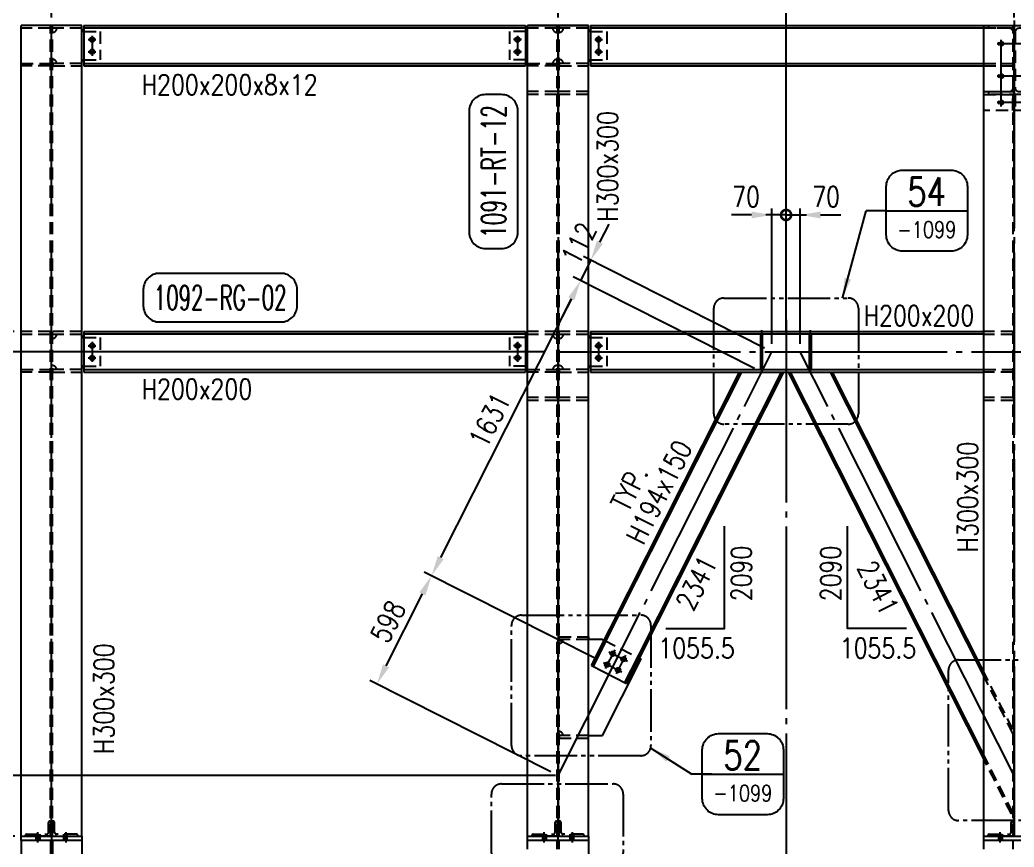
# Model space of a CAD drawing. Header units: millimetres. Extents: x 0 to 232280, y -26939 to 23794.
# Drawn here: x 141894 to 146801, y 15190 to 19271 of the extents above; entities that cross this region are included whole.
import ezdxf
from ezdxf.enums import TextEntityAlignment as Align

# ---------------------------------------------------------------- set-up
doc = ezdxf.new("R2010")
doc.units = ezdxf.units.MM
doc.header["$LTSCALE"] = 30
for name, pattern in [('JNK-CENTER', [34, 30, -1.5, 1, -1.5]), ('JNK-HIDDEN', [3, 2, -1]), ('JNK-PHANTOM', [15, 10, -1, 1, -1, 1, -1]), ('PH2', [15, 10, -1, 1, -1, 1, -1])]:
    doc.linetypes.add(name, pattern=pattern)
for name, color, linetype in [('CEN-R', 1, 'JNK-CENTER'), ('CON-G', 3, 'Continuous'), ('CON-W', 7, 'Continuous'), ('CON-Y', 2, 'Continuous'), ('conL-g', 3, 'Continuous'), ('det', 2, 'PH2'), ('Dim-W', 7, 'Continuous'), ('HID-Y', 2, 'JNK-HIDDEN'), ('hole-g', 3, 'Continuous'), ('PHA-M', 6, 'JNK-PHANTOM'), ('STL-OBJT', 7, 'Continuous')]:
    doc.layers.add(name, color=color, linetype=linetype)
doc.styles.add('SIMPLEX', font='simplex.shx', dxfattribs={"width": 0.8})
doc.dimstyles.new('DIM35', dxfattribs={"dimscale": 35, "dimtxt": 2.5, "dimasz": 2.5, "dimexe": 0.8, "dimexo": 1, "dimgap": 1, "dimtad": 1, "dimdec": 1, "dimdsep": 46, "dimtxsty": 'SIMPLEX', "dimcen": 0, "dimclrd": 7, "dimclre": 7, "dimclrt": 2, "dimadec": 1, "dimazin": 2, "dimtfac": 1, "dimtdec": 1, "dimtix": 1, "dimtmove": 2, "dimatfit": 2, "dimfxl": 1, "dimtfill": 1, "dimarcsym": 1})
doc.dimstyles.new('DIM40', dxfattribs={"dimscale": 40, "dimtxt": 2.5, "dimasz": 2.5, "dimexe": 1, "dimexo": 1, "dimgap": 1, "dimtad": 1, "dimdec": 0, "dimdsep": 46, "dimtxsty": 'SIMPLEX', "dimcen": 0, "dimclrd": 7, "dimclre": 7, "dimclrt": 2, "dimadec": 1, "dimazin": 2, "dimtfac": 1, "dimtdec": 0, "dimtix": 1, "dimtmove": 2, "dimatfit": 2, "dimfxl": 1, "dimtolj": 1, "dimtzin": 0, "dimarcsym": 1})

# ---------------------------------------------------------------- blocks, each defined once
blk = doc.blocks.new('*D1831')
at = {"layer": 'DEFPOINTS', "color": 0, "transparency": 16777216}
for p in [(142050.4, 21497.7), (142050.4, 19243.5), (144550.4, 19243.5)]:
    blk.add_point(p, dxfattribs=at)
at = {"layer": 'Dim-W', "color": 7, "linetype": 'ByBlock', "lineweight": -2, "transparency": 16777216}
for p, q in [((142050.4, 19283.5), (142050.4, 21529.7)), ((144450.4, 21497.7), (142150.4, 21497.7)), ((144550.4, 19283.5), (144550.4, 21529.7))]:
    blk.add_line(p, q, dxfattribs=at)
at = {"layer": 'Dim-W', "color": 7, "transparency": 16777216}
for points in [[(142150.4, 21514.3), (142150.4, 21481), (142050.4, 21497.7)], [(144450.4, 21514.3), (144450.4, 21481), (144550.4, 21497.7)]]:
    blk.add_solid(points, dxfattribs=at)
at = {"layer": 'Dim-W', "color": 2, "transparency": 16777216, "insert": (143300.4, 21587.7), "char_height": 100, "attachment_point": 5, "style": 'SIMPLEX', "bg_fill": 3, "box_fill_scale": 1.1, "bg_fill_color": 256, "bg_fill_true_color": 13158600, "bg_fill_transparency": 0}
blk.add_mtext('2500', dxfattribs=at)
blk = doc.blocks.new('*D1832')
at = {"layer": 'DEFPOINTS', "color": 0, "transparency": 16777216}
for p in [(146801.4, 21497.7), (144550.4, 19243.5), (146801.4, 19243.5)]:
    blk.add_point(p, dxfattribs=at)
at = {"layer": 'Dim-W', "color": 7, "linetype": 'ByBlock', "lineweight": -2, "transparency": 16777216}
for p, q in [((144550.4, 19283.5), (144550.4, 21529.7)), ((144650.4, 21497.7), (146701.4, 21497.7)), ((146801.4, 19283.5), (146801.4, 21529.7))]:
    blk.add_line(p, q, dxfattribs=at)
at = {"layer": 'Dim-W', "color": 7, "transparency": 16777216}
for points in [[(144650.4, 21514.3), (144650.4, 21481), (144550.4, 21497.7)], [(146701.4, 21514.3), (146701.4, 21481), (146801.4, 21497.7)]]:
    blk.add_solid(points, dxfattribs=at)
at = {"layer": 'Dim-W', "color": 2, "transparency": 16777216, "insert": (145675.9, 21587.7), "char_height": 100, "attachment_point": 5, "style": 'SIMPLEX', "bg_fill": 3, "box_fill_scale": 1.1, "bg_fill_color": 256, "bg_fill_true_color": 13158600, "bg_fill_transparency": 0}
blk.add_mtext('2251', dxfattribs=at)
blk = doc.blocks.new('*D1833')
at = {"layer": 'DEFPOINTS', "color": 0, "transparency": 16777216}
for p in [(148801.4, 21497.7), (146801.4, 19243.5), (148801.4, 19243.5)]:
    blk.add_point(p, dxfattribs=at)
at = {"layer": 'Dim-W', "color": 7, "linetype": 'ByBlock', "lineweight": -2, "transparency": 16777216}
for p, q in [((146801.4, 19283.5), (146801.4, 21529.7)), ((146901.4, 21497.7), (148701.4, 21497.7)), ((148801.4, 19283.5), (148801.4, 21529.7))]:
    blk.add_line(p, q, dxfattribs=at)
at = {"layer": 'Dim-W', "color": 7, "transparency": 16777216}
for points in [[(146901.4, 21514.3), (146901.4, 21481), (146801.4, 21497.7)], [(148701.4, 21514.3), (148701.4, 21481), (148801.4, 21497.7)]]:
    blk.add_solid(points, dxfattribs=at)
at = {"layer": 'Dim-W', "color": 2, "transparency": 16777216, "insert": (147801.4, 21587.7), "char_height": 100, "attachment_point": 5, "style": 'SIMPLEX', "bg_fill": 3, "box_fill_scale": 1.1, "bg_fill_color": 256, "bg_fill_true_color": 13158600, "bg_fill_transparency": 0}
blk.add_mtext('2000', dxfattribs=at)
blk = doc.blocks.new('F3R2332')
at = {"layer": 'Dim-W', "ltscale": 0.5}
h = blk.add_hatch(dxfattribs=at)
h.set_pattern_fill('ANSI31', color=256, scale=4)
h.paths.add_polyline_path([(319264.6, -29798), (319124.6, -29798), (319124.6, -29807), (319264.6, -29807), (319274.6, -29807), (319274.6, -29798)])
h = blk.add_hatch(dxfattribs=at)
h.set_pattern_fill('ANSI31', color=256, scale=4)
h.set_pattern_definition([(45, (0, -185), (-8.9802561, 8.9802561), [])])
h.paths.add_polyline_path([(319274.6, -29983), (319264.6, -29983), (319124.6, -29983), (319124.6, -29992), (319264.6, -29992), (319274.6, -29992)])
at = {"ltscale": 0.5}
for p, q in [((319264.6, -29798), (319274.6, -29798)), ((319264.6, -29807), (319274.6, -29807)), ((319274.6, -29798), (319274.6, -29807)), ((319264.6, -29983), (319274.6, -29983)), ((319264.6, -29992), (319274.6, -29992)), ((319274.6, -29983), (319274.6, -29992))]:
    blk.add_line(p, q, dxfattribs=at)
at = {"layer": 'CEN-R'}
for p, q in [((319246.1, -29865), (319143.1, -29865)), ((319164.6, -29843.5), (319164.6, -29946.5)), ((319224.6, -29843.5), (319224.6, -29946.5)), ((319246.1, -29925), (319143.1, -29925))]:
    blk.add_line(p, q, dxfattribs=at)
at = {"layer": 'CON-G'}
for p, q in [((319264.6, -29798), (319124.6, -29798)), ((319124.6, -29798), (319124.6, -29992)), ((319264.6, -29807), (319124.6, -29807)), ((319124.6, -29983), (319264.6, -29983)), ((319124.6, -29992), (319264.6, -29992))]:
    blk.add_line(p, q, dxfattribs=at)
at = {"layer": 'conL-g'}
for centre in [(319164.6, -29865), (319224.6, -29865), (319164.6, -29925), (319224.6, -29925)]:
    blk.add_circle(centre, 11.5, dxfattribs=at)
blk = doc.blocks.new('*D1691')
at = {"layer": 'DEFPOINTS', "color": 0, "transparency": 16777216}
for p in [(140404.8, 15243.5), (141909.5, 15243.5), (142182.1, 14943.5)]:
    blk.add_point(p, dxfattribs=at)
at = {"layer": 'STL-OBJT', "color": 7, "linetype": 'ByBlock', "lineweight": -2, "transparency": 16777216}
for p, q in [((141869.5, 15243.5), (140364.8, 15243.5)), ((140404.8, 15043.5), (140404.8, 15143.5)), ((142142.1, 14943.5), (140364.8, 14943.5))]:
    blk.add_line(p, q, dxfattribs=at)
at = {"layer": 'STL-OBJT', "color": 7, "transparency": 16777216}
for points in [[(140388.1, 15143.5), (140421.4, 15143.5), (140404.8, 15243.5)], [(140388.1, 15043.5), (140421.4, 15043.5), (140404.8, 14943.5)]]:
    blk.add_solid(points, dxfattribs=at)
at = {"layer": 'STL-OBJT', "color": 2, "transparency": 16777216, "insert": (140314.8, 15093.5), "char_height": 100, "attachment_point": 5, "rotation": 90, "style": 'SIMPLEX'}
blk.add_mtext('\\A1;300', dxfattribs=at)
blk = doc.blocks.new('*D1693')
at = {"layer": 'DEFPOINTS', "color": 0, "ltscale": 0.5, "transparency": 16777216}
for p in [(140724.8, 17733.5), (141906.1, 17733.5), (141829.5, 15243.5)]:
    blk.add_point(p, dxfattribs=at)
at = {"layer": 'Dim-W', "color": 7, "linetype": 'ByBlock', "lineweight": -2, "ltscale": 0.5, "transparency": 16777216}
for p, q in [((141866.1, 17733.5), (140684.8, 17733.5)), ((140724.8, 15343.5), (140724.8, 17633.5)), ((141789.5, 15243.5), (140684.8, 15243.5))]:
    blk.add_line(p, q, dxfattribs=at)
at = {"layer": 'Dim-W', "color": 7, "ltscale": 0.5, "transparency": 16777216}
for points in [[(140708.1, 17633.5), (140741.4, 17633.5), (140724.8, 17733.5)], [(140708.1, 15343.5), (140741.4, 15343.5), (140724.8, 15243.5)]]:
    blk.add_solid(points, dxfattribs=at)
at = {"layer": 'Dim-W', "color": 2, "ltscale": 0.5, "transparency": 16777216, "insert": (140634.8, 16488.5), "char_height": 100, "attachment_point": 5, "rotation": 90, "style": 'SIMPLEX'}
blk.add_mtext('\\A1;2490', dxfattribs=at)
blk = doc.blocks.new('*D1694')
at = {"layer": 'DEFPOINTS', "color": 0, "ltscale": 0.5, "transparency": 16777216}
for p in [(140724.8, 19243.5), (141814.1, 19243.5), (141906.1, 17733.5)]:
    blk.add_point(p, dxfattribs=at)
at = {"layer": 'Dim-W', "color": 7, "linetype": 'ByBlock', "lineweight": -2, "ltscale": 0.5, "transparency": 16777216}
for p, q in [((141774.1, 19243.5), (140684.8, 19243.5)), ((140724.8, 17833.5), (140724.8, 19143.5)), ((141866.1, 17733.5), (140684.8, 17733.5))]:
    blk.add_line(p, q, dxfattribs=at)
at = {"layer": 'Dim-W', "color": 7, "ltscale": 0.5, "transparency": 16777216}
for points in [[(140708.1, 19143.5), (140741.4, 19143.5), (140724.8, 19243.5)], [(140708.1, 17833.5), (140741.4, 17833.5), (140724.8, 17733.5)]]:
    blk.add_solid(points, dxfattribs=at)
at = {"layer": 'Dim-W', "color": 2, "ltscale": 0.5, "transparency": 16777216, "insert": (140634.8, 18488.5), "char_height": 100, "attachment_point": 5, "rotation": 90, "style": 'SIMPLEX'}
blk.add_mtext('\\A1;1510', dxfattribs=at)
blk = doc.blocks.new('*D1697')
at = {"layer": 'DEFPOINTS', "color": 0, "ltscale": 0.5, "transparency": 16777216}
for p in [(146801.4, 21177.7), (146801.4, 21177.7), (145675.9, 17695.4)]:
    blk.add_point(p, dxfattribs=at)
at = {"layer": 'Dim-W', "color": 7, "linetype": 'ByBlock', "lineweight": -2, "ltscale": 0.5, "transparency": 16777216}
for p, q in [((145675.9, 17735.4), (145675.9, 21217.7)), ((145775.9, 21177.7), (146701.4, 21177.7))]:
    blk.add_line(p, q, dxfattribs=at)
at = {"layer": 'Dim-W', "color": 7, "ltscale": 0.5, "transparency": 16777216}
for points in [[(145775.9, 21194.3), (145775.9, 21161), (145675.9, 21177.7)], [(146701.4, 21194.3), (146701.4, 21161), (146801.4, 21177.7)]]:
    blk.add_solid(points, dxfattribs=at)
at = {"layer": 'Dim-W', "color": 2, "ltscale": 0.5, "transparency": 16777216, "insert": (146238.6, 21267.7), "char_height": 100, "attachment_point": 5, "style": 'SIMPLEX'}
blk.add_mtext('\\A1;1125.5', dxfattribs=at)
blk = doc.blocks.new('*D1698')
at = {"layer": 'DEFPOINTS', "color": 0, "ltscale": 0.5, "transparency": 16777216}
for p in [(144550.4, 21177.7), (144550.4, 21177.7), (145675.9, 17695.4)]:
    blk.add_point(p, dxfattribs=at)
at = {"layer": 'Dim-W', "color": 7, "linetype": 'ByBlock', "lineweight": -2, "ltscale": 0.5, "transparency": 16777216}
for p, q in [((145675.9, 17735.4), (145675.9, 21217.7)), ((145575.9, 21177.7), (144650.4, 21177.7))]:
    blk.add_line(p, q, dxfattribs=at)
at = {"layer": 'Dim-W', "color": 7, "ltscale": 0.5, "transparency": 16777216}
for points in [[(144650.4, 21194.3), (144650.4, 21161), (144550.4, 21177.7)], [(145575.9, 21194.3), (145575.9, 21161), (145675.9, 21177.7)]]:
    blk.add_solid(points, dxfattribs=at)
at = {"layer": 'Dim-W', "color": 2, "ltscale": 0.5, "transparency": 16777216, "insert": (145113.1, 21267.7), "char_height": 100, "attachment_point": 5, "style": 'SIMPLEX'}
blk.add_mtext('\\A1;1125.5', dxfattribs=at)
blk = doc.blocks.new('A$C778F4AC7')
at = {"layer": 'PHA-M'}
for p, q in [((0, 50), (0, -962.7)), ((-150, -20), (-150, 0)), ((-150, 0), (150, 0)), ((150, 0), (150, -20)), ((2350, -20), (2350, 0)), ((2350, 0), (2650, 0)), ((2500, -962.7), (2500, 47)), ((2650, 0), (2650, -20)), ((4601, -20), (4601, 0)), ((4601, 0), (4901, 0)), ((-150, -20), (-150, -806)), ((150, -20), (-150, -20)), ((-5, -20), (-5, -962.7)), ((5, -20), (5, -962.7)), ((150, -20), (150, -689.4)), ((2650, -20), (2350, -20)), ((2350, -962.7), (2350, -20)), ((2495, -962.7), (2495, -20)), ((2505, -962.7), (2505, -20)), ((2650, -20), (2650, -962.7)), ((4901, -20), (4601, -20)), ((4601, -962.7), (4601, -20)), ((4746, -962.7), (4746, -20))]:
    blk.add_line(p, q, dxfattribs=at)
blk = doc.blocks.new('*D1701')
at = {"layer": 'DEFPOINTS', "color": 0, "ltscale": 0.5, "transparency": 16777216}
for p in [(141044.8, 17733.5), (141906.1, 17733.5), (144527.4, 17633.5)]:
    blk.add_point(p, dxfattribs=at)
at = {"layer": 'Dim-W', "color": 7, "linetype": 'ByBlock', "lineweight": -2, "ltscale": 0.5, "transparency": 16777216}
for p, q in [((141044.8, 17833.5), (141044.8, 17933.5)), ((141866.1, 17733.5), (141004.8, 17733.5)), ((141044.8, 17633.5), (141044.8, 17733.5)), ((144487.4, 17633.5), (141004.8, 17633.5)), ((141044.8, 17533.5), (141044.8, 17433.5))]:
    blk.add_line(p, q, dxfattribs=at)
at = {"layer": 'Dim-W', "color": 7, "ltscale": 0.5, "transparency": 16777216}
for points in [[(141028.1, 17833.5), (141061.4, 17833.5), (141044.8, 17733.5)], [(141028.1, 17533.5), (141061.4, 17533.5), (141044.8, 17633.5)]]:
    blk.add_solid(points, dxfattribs=at)
at = {"layer": 'Dim-W', "color": 2, "ltscale": 0.5, "transparency": 16777216, "insert": (140954.8, 17859.4), "char_height": 100, "attachment_point": 5, "rotation": 90, "style": 'SIMPLEX'}
blk.add_mtext('\\A1;100', dxfattribs=at)
blk = doc.blocks.new('*D1702')
at = {"layer": 'DEFPOINTS', "color": 0, "ltscale": 0.5, "transparency": 16777216}
for p in [(141044.8, 17633.5), (144487.4, 17633.5), (144578.2, 15543.5)]:
    blk.add_point(p, dxfattribs=at)
at = {"layer": 'Dim-W', "color": 7, "linetype": 'ByBlock', "lineweight": -2, "ltscale": 0.5, "transparency": 16777216}
for p, q in [((144447.4, 17633.5), (141004.8, 17633.5)), ((141044.8, 15643.5), (141044.8, 17533.5)), ((144538.2, 15543.5), (141004.8, 15543.5))]:
    blk.add_line(p, q, dxfattribs=at)
at = {"layer": 'Dim-W', "color": 7, "ltscale": 0.5, "transparency": 16777216}
for points in [[(141028.1, 17533.5), (141061.4, 17533.5), (141044.8, 17633.5)], [(141028.1, 15643.5), (141061.4, 15643.5), (141044.8, 15543.5)]]:
    blk.add_solid(points, dxfattribs=at)
at = {"layer": 'Dim-W', "color": 2, "ltscale": 0.5, "transparency": 16777216, "insert": (140954.8, 16588.5), "char_height": 100, "attachment_point": 5, "rotation": 90, "style": 'SIMPLEX'}
blk.add_mtext('\\A1;2090', dxfattribs=at)
blk = doc.blocks.new('*D1703')
at = {"layer": 'DEFPOINTS', "color": 0, "ltscale": 0.5, "transparency": 16777216}
for p in [(142900.4, 15543.5), (141044.8, 15243.5), (141900.4, 15243.5)]:
    blk.add_point(p, dxfattribs=at)
at = {"layer": 'Dim-W', "color": 7, "linetype": 'ByBlock', "lineweight": -2, "ltscale": 0.5, "transparency": 16777216}
for p, q in [((142860.4, 15543.5), (141004.8, 15543.5)), ((141044.8, 15443.5), (141044.8, 15343.5)), ((141860.4, 15243.5), (141004.8, 15243.5))]:
    blk.add_line(p, q, dxfattribs=at)
at = {"layer": 'Dim-W', "color": 7, "ltscale": 0.5, "transparency": 16777216}
for points in [[(141028.1, 15443.5), (141061.4, 15443.5), (141044.8, 15543.5)], [(141028.1, 15343.5), (141061.4, 15343.5), (141044.8, 15243.5)]]:
    blk.add_solid(points, dxfattribs=at)
at = {"layer": 'Dim-W', "color": 2, "ltscale": 0.5, "transparency": 16777216, "insert": (140954.8, 15393.5), "char_height": 100, "attachment_point": 5, "rotation": 90, "style": 'SIMPLEX'}
blk.add_mtext('\\A1;300', dxfattribs=at)
blk = doc.blocks.new('*D1704')
at = {"layer": 'DEFPOINTS', "color": 0, "ltscale": 0.5, "transparency": 16777216}
for p in [(144661.4, 17984.9), (145605.9, 17633.5), (145555.4, 17533.5)]:
    blk.add_point(p, dxfattribs=at)
at = {"layer": 'Dim-W', "color": 7, "linetype": 'ByBlock', "lineweight": -2, "ltscale": 0.5, "transparency": 16777216}
for p, q in [((144757, 18174.2), (144802.1, 18263.5)), ((144711.9, 18084.9), (144661.4, 17984.9)), ((145570.2, 17651.5), (144676.2, 18103)), ((145519.7, 17551.5), (144625.7, 18003)), ((144616.4, 17895.7), (144571.3, 17806.4))]:
    blk.add_line(p, q, dxfattribs=at)
at = {"layer": 'Dim-W', "color": 7, "ltscale": 0.5, "transparency": 16777216}
for points in [[(144742.1, 18181.7), (144771.9, 18166.7), (144711.9, 18084.9)], [(144601.5, 17903.2), (144631.2, 17888.2), (144661.4, 17984.9)]]:
    blk.add_solid(points, dxfattribs=at)
at = {"layer": 'Dim-W', "color": 2, "ltscale": 0.5, "transparency": 16777216, "insert": (144653.3, 18168.5), "char_height": 100, "attachment_point": 5, "rotation": 63.2054, "style": 'SIMPLEX'}
blk.add_mtext('\\A1;112', dxfattribs=at)
blk = doc.blocks.new('*D1705')
at = {"layer": 'DEFPOINTS', "color": 0, "ltscale": 0.5, "transparency": 16777216}
for p in [(144661.4, 17984.9), (145555.4, 17533.5), (144774, 16100.5)]:
    blk.add_point(p, dxfattribs=at)
at = {"layer": 'Dim-W', "color": 7, "linetype": 'ByBlock', "lineweight": -2, "ltscale": 0.5, "transparency": 16777216}
for p, q in [((145519.7, 17551.5), (144625.7, 18003)), ((143971.1, 16618.1), (144616.4, 17895.7)), ((144738.3, 16118.6), (143890.3, 16546.8))]:
    blk.add_line(p, q, dxfattribs=at)
at = {"layer": 'Dim-W', "color": 7, "ltscale": 0.5, "transparency": 16777216}
for points in [[(144601.5, 17903.2), (144631.2, 17888.2), (144661.4, 17984.9)], [(143956.3, 16625.6), (143986, 16610.5), (143926.1, 16528.8)]]:
    blk.add_solid(points, dxfattribs=at)
at = {"layer": 'Dim-W', "color": 2, "ltscale": 0.5, "transparency": 16777216, "insert": (144213.4, 17297.4), "char_height": 100, "attachment_point": 5, "rotation": 63.2054, "style": 'SIMPLEX'}
blk.add_mtext('\\A1;1631', dxfattribs=at)
blk = doc.blocks.new('*D1706')
at = {"layer": 'DEFPOINTS', "color": 0, "ltscale": 0.5, "transparency": 16777216}
for p in [(143926.1, 16528.8), (144774, 16100.5), (144550.4, 15543.5)]:
    blk.add_point(p, dxfattribs=at)
at = {"layer": 'Dim-W', "color": 7, "linetype": 'ByBlock', "lineweight": -2, "ltscale": 0.5, "transparency": 16777216}
for p, q in [((144738.3, 16118.6), (143890.3, 16546.8)), ((143701.5, 16084.2), (143881, 16439.5)), ((144514.7, 15561.5), (143620.7, 16012.9))]:
    blk.add_line(p, q, dxfattribs=at)
at = {"layer": 'Dim-W', "color": 7, "ltscale": 0.5, "transparency": 16777216}
for points in [[(143866.1, 16447), (143895.9, 16432), (143926.1, 16528.8)], [(143686.6, 16091.7), (143716.4, 16076.7), (143656.4, 15994.9)]]:
    blk.add_solid(points, dxfattribs=at)
at = {"layer": 'Dim-W', "color": 2, "ltscale": 0.5, "transparency": 16777216, "insert": (143710.9, 16302.4), "char_height": 100, "attachment_point": 5, "rotation": 63.2054, "style": 'SIMPLEX'}
blk.add_mtext('\\A1;598', dxfattribs=at)
blk = doc.blocks.new('_DotSmall')
at = {"color": 0, "linetype": 'ByBlock', "const_width": 0.5}
blk.add_lwpolyline([(-0.0625, 0, 1), (0.0625, 0, 1)], format="xyb", close=True, dxfattribs=at)
blk = doc.blocks.new('*D1707')
at = {"layer": 'DEFPOINTS', "color": 0, "ltscale": 0.5, "transparency": 16777216}
for p in [(145745.9, 18308.6), (145675.9, 17787.8), (145745.9, 17633.5)]:
    blk.add_point(p, dxfattribs=at)
at = {"layer": 'Dim-W', "color": 7, "linetype": 'ByBlock', "lineweight": -2, "ltscale": 0.5, "transparency": 16777216}
for p, q in [((145675.9, 18308.6), (145575.9, 18308.6)), ((145675.9, 17827.8), (145675.9, 18340.6)), ((145675.9, 18308.6), (145745.9, 18308.6)), ((145745.9, 17673.5), (145745.9, 18340.6)), ((145845.9, 18308.6), (145945.9, 18308.6))]:
    blk.add_line(p, q, dxfattribs=at)
at = {"layer": 'Dim-W', "color": 7, "lineweight": -2, "ltscale": 0.5, "transparency": 16777216, "xscale": 100, "yscale": 100, "zscale": 100}
blk.add_blockref('_DotSmall', (145675.9, 18308.6), dxfattribs=at)
at = {"layer": 'Dim-W', "color": 2, "ltscale": 0.5, "transparency": 16777216, "insert": (145873.5, 18398.6), "char_height": 100, "attachment_point": 5, "style": 'SIMPLEX', "bg_fill": 3, "box_fill_scale": 1.1, "bg_fill_color": 256, "bg_fill_true_color": 13158600, "bg_fill_transparency": 0}
blk.add_mtext('70', dxfattribs=at)
at = {"layer": 'Dim-W', "color": 7, "ltscale": 0.5, "transparency": 16777216}
blk.add_solid([(145845.9, 18325.2), (145845.9, 18291.9), (145745.9, 18308.6)], dxfattribs=at)
blk = doc.blocks.new('*D1708')
at = {"layer": 'DEFPOINTS', "color": 0, "ltscale": 0.5, "transparency": 16777216}
for p in [(145605.9, 18308.6), (145675.9, 17787.8), (145605.9, 17633.5)]:
    blk.add_point(p, dxfattribs=at)
at = {"layer": 'Dim-W', "color": 7, "linetype": 'ByBlock', "lineweight": -2, "ltscale": 0.5, "transparency": 16777216}
for p, q in [((145505.9, 18308.6), (145405.9, 18308.6)), ((145605.9, 17673.5), (145605.9, 18340.6)), ((145675.9, 18308.6), (145605.9, 18308.6)), ((145675.9, 17827.8), (145675.9, 18340.6)), ((145675.9, 18308.6), (145775.9, 18308.6))]:
    blk.add_line(p, q, dxfattribs=at)
at = {"layer": 'Dim-W', "color": 7, "lineweight": -2, "ltscale": 0.5, "transparency": 16777216, "xscale": 100, "yscale": 100, "zscale": 100, "rotation": 180}
blk.add_blockref('_DotSmall', (145675.9, 18308.6), dxfattribs=at)
at = {"layer": 'Dim-W', "color": 2, "ltscale": 0.5, "transparency": 16777216, "insert": (145478.3, 18398.6), "char_height": 100, "attachment_point": 5, "style": 'SIMPLEX', "bg_fill": 3, "box_fill_scale": 1.1, "bg_fill_color": 256, "bg_fill_true_color": 13158600, "bg_fill_transparency": 0}
blk.add_mtext('70', dxfattribs=at)
at = {"layer": 'Dim-W', "color": 7, "ltscale": 0.5, "transparency": 16777216}
blk.add_solid([(145505.9, 18325.2), (145505.9, 18291.9), (145605.9, 18308.6)], dxfattribs=at)
blk = doc.blocks.new('det-tag')
at = {"layer": 'CON-Y'}
blk.add_line((5, 0), (-5, 0), dxfattribs=at)
blk.add_lwpolyline([(-3, -5), (3, -5, 0.414214), (5, -3), (5, 3, 0.414214), (3, 5), (-3, 5, 0.414214), (-5, 3), (-5, -3, 0.414214)], format="xyb", close=True, dxfattribs=at)
at = {"layer": 'CON-G', "style": 'SIMPLEX', "width": 0.8}
blk.add_attdef('TAG', text='', height=3.5, dxfattribs=at).set_placement((0.02, 0.58), align=Align.CENTER)
at = {"layer": 'CON-Y', "style": 'SIMPLEX', "width": 0.8}
blk.add_attdef('-8888', text='', height=2, dxfattribs=at).set_placement((0, -3.34), align=Align.CENTER)
blk = doc.blocks.new('A$C18577FE2')
at = {"layer": 'CEN-R'}
for p, q in [((-120.5, -100), (-120.5, 107.4)), ((120.5, -100), (120.5, 107.4))]:
    blk.add_line(p, q, dxfattribs=at)
at = {"layer": 'CON-G'}
for p, q in [((-125, -88), (-125, 88)), ((-116, -88), (-116, 88)), ((116, -88), (116, 88)), ((125, -88), (125, 88))]:
    blk.add_line(p, q, dxfattribs=at)
blk = doc.blocks.new('A$C1EAB6165')
at = {"layer": 'CEN-R'}
for p, q in [((0, 25), (0, -445)), ((84.2, -90), (-84.2, -90)), ((-65, -70.8), (-65, -399.2)), ((65, -70.8), (65, -399.2)), ((84.2, -250), (-84.2, -250)), ((84.2, -380), (-84.2, -380))]:
    blk.add_line(p, q, dxfattribs=at)
at = {"layer": 'HID-Y'}
for p, q in [((-6, -420), (-6, -340)), ((6, -340), (6, -420))]:
    blk.add_line(p, q, dxfattribs=at)
blk.add_lwpolyline([(150, 0), (150, -420), (-150, -420), (-150, 0)], close=True, dxfattribs=at)
blk.add_lwpolyline([(-125, -340), (-125, -326), (-24.5, -326, 0.414214), (-4.5, -306), (-4.5, -34, 0.414214), (-24.5, -14), (-125, -14), (-125, 0), (125, 0), (125, -14), (24.5, -14, 0.414214), (4.5, -34), (4.5, -306, 0.414214), (24.5, -326), (125, -326), (125, -340)], format="xyb", close=True, dxfattribs=at)
at = {"layer": 'HID-Y', "ltscale": 0.3}
for centre in [(-65, -90), (65, -90), (-65, -250), (65, -250), (-65, -380), (65, -380)]:
    blk.add_circle(centre, 11.5, dxfattribs=at)
blk = doc.blocks.new('DUCT-TAG')
at = {"layer": 'CON-G'}
blk.add_lwpolyline([(-9.49, -1), (-9.49, 1, -0.414214), (-7.49, 3), (7.49, 3, -0.414214), (9.49, 1), (9.49, -1, -0.414214), (7.49, -3), (-7.49, -3, -0.414214)], format="xyb", close=True, dxfattribs=at)
at = {"layer": 'CON-G', "style": 'SIMPLEX', "width": 1.246304}
blk.add_attdef('NAME', text='', height=3, dxfattribs=at).set_placement((-8.19, -1.5), (8.19, -1.5), align=Align.FIT)
at = {"layer": 'CON-Y', "style": 'SIMPLEX'}
blk.add_attdef('ELEVATION', text='', height=2, dxfattribs=at).set_placement((0, -6.02), align=Align.CENTER)

msp = doc.modelspace()

# ---------------------------------------------------------------- hatches: boundary and pattern name
at = {"layer": 'CON-W'}
h = msp.add_hatch(color=256, dxfattribs=at)
h.paths.add_polyline_path([(141991.9, 15253.45), (141980.4, 15253.45), (141980.4, 15243.45), (141991.9, 15243.45)])
h.paths.add_polyline_path([(141991.9, 15243.45), (141980.4, 15243.45), (141980.4, 15223.45), (141991.9, 15223.45)])
h.paths.add_polyline_path([(141980.4, 15243.45), (141968.9, 15243.45), (141968.9, 15223.45), (141980.4, 15223.45)])
h.paths.add_polyline_path([(141980.4, 15243.45), (141980.4, 15253.45), (141968.9, 15253.45), (141968.9, 15243.45)])
h = msp.add_hatch(color=256, dxfattribs=at)
h.paths.add_polyline_path([(142108.9, 15253.45), (142120.4, 15253.45), (142120.4, 15243.45), (142108.9, 15243.45)])
h.paths.add_polyline_path([(142108.9, 15243.45), (142120.4, 15243.45), (142120.4, 15223.45), (142108.9, 15223.45)])
h.paths.add_polyline_path([(142120.4, 15243.45), (142131.9, 15243.45), (142131.9, 15223.45), (142120.4, 15223.45)])
h.paths.add_polyline_path([(142120.4, 15243.45), (142120.4, 15253.45), (142131.9, 15253.45), (142131.9, 15243.45)])
h = msp.add_hatch(color=256, dxfattribs=at)
h.paths.add_polyline_path([(144491.9, 15253.45), (144480.4, 15253.45), (144480.4, 15243.45), (144491.9, 15243.45)])
h.paths.add_polyline_path([(144491.9, 15243.45), (144480.4, 15243.45), (144480.4, 15223.45), (144491.9, 15223.45)])
h.paths.add_polyline_path([(144480.4, 15243.45), (144468.9, 15243.45), (144468.9, 15223.45), (144480.4, 15223.45)])
h.paths.add_polyline_path([(144480.4, 15243.45), (144480.4, 15253.45), (144468.9, 15253.45), (144468.9, 15243.45)])
h = msp.add_hatch(color=256, dxfattribs=at)
h.paths.add_polyline_path([(144608.9, 15253.45), (144620.4, 15253.45), (144620.4, 15243.45), (144608.9, 15243.45)])
h.paths.add_polyline_path([(144608.9, 15243.45), (144620.4, 15243.45), (144620.4, 15223.45), (144608.9, 15223.45)])
h.paths.add_polyline_path([(144620.4, 15243.45), (144631.9, 15243.45), (144631.9, 15223.45), (144620.4, 15223.45)])
h.paths.add_polyline_path([(144620.4, 15243.45), (144620.4, 15253.45), (144631.9, 15253.45), (144631.9, 15243.45)])
h = msp.add_hatch(color=256, dxfattribs=at)
h.paths.add_polyline_path([(146742.9, 15253.45), (146731.4, 15253.45), (146731.4, 15243.45), (146742.9, 15243.45)])
h.paths.add_polyline_path([(146742.9, 15243.45), (146731.4, 15243.45), (146731.4, 15223.45), (146742.9, 15223.45)])
h.paths.add_polyline_path([(146731.4, 15243.45), (146719.9, 15243.45), (146719.9, 15223.45), (146731.4, 15223.45)])
h.paths.add_polyline_path([(146731.4, 15243.45), (146731.4, 15253.45), (146719.9, 15253.45), (146719.9, 15243.45)])

# ---------------------------------------------------------------- linework, layer by layer
at = {"layer": 'CEN-R'}
for p, q in [((142050.4, 15243.45), (142050.4, 19243.48)), ((144550.4, 15243.45), (144550.4, 19243.48)), ((146801.4, 15243.45), (146801.4, 19243.48)), ((142250.4, 19192.64), (142250.4, 19094.31)), ((144350.4, 19192.64), (144350.4, 19094.31)), ((144750.4, 19192.64), (144750.4, 19094.31)), ((142231.23, 19173.48), (142269.56, 19173.48)), ((144369.56, 19173.48), (144331.23, 19173.48)), ((144550.4, 19143.48), (144550.4, 15243.45)), ((144731.23, 19173.48), (144769.56, 19173.48)), ((146801.4, 19143.48), (146801.4, 15243.45)), ((142231.23, 19113.48), (142269.56, 19113.48)), ((144369.56, 19113.48), (144331.23, 19113.48)), ((144731.23, 19113.48), (144769.56, 19113.48)), ((145675.9, 17791.02), (145675.9, 15073.63)), ((142250.4, 17682.64), (142250.4, 17584.31)), ((144350.4, 17682.64), (144350.4, 17584.31)), ((144750.4, 17682.64), (144750.4, 17584.31)), ((142231.23, 17663.48), (142269.56, 17663.48)), ((144369.56, 17663.48), (144331.23, 17663.48)), ((144550.4, 17633.48), (147801.4, 17633.48)), ((144550.4, 15543.45), (145605.9, 17633.48)), ((144731.23, 17663.48), (144769.56, 17663.48)), ((146801.4, 15543.45), (145745.9, 17633.48)), ((142231.23, 17603.48), (142269.56, 17603.48)), ((144369.56, 17603.48), (144331.23, 17603.48)), ((144731.23, 17603.48), (144769.56, 17603.48)), ((141980.4, 15263.45), (141980.4, 15213.45)), ((142120.4, 15263.45), (142120.4, 15213.45)), ((144480.4, 15263.45), (144480.4, 15213.45)), ((144620.4, 15263.45), (144620.4, 15213.45)), ((146731.4, 15263.45), (146731.4, 15213.45))]:
    msp.add_line(p, q, dxfattribs=at)
at = {"layer": 'CON-G'}
for p, q in [((141900.4, 15243.45), (141900.4, 19243.48)), ((142200.4, 15243.45), (142200.4, 19243.48)), ((142210.4, 19243.48), (144390.4, 19243.48)), ((144400.4, 19243.48), (144700.4, 19243.48)), ((144400.4, 15243.45), (144400.4, 19243.48)), ((144700.4, 15243.45), (144700.4, 19243.48)), ((144710.4, 19243.48), (147801.4, 19243.48)), ((146651.4, 15243.45), (146651.4, 19243.48)), ((142210.4, 19231.48), (144390.4, 19231.48)), ((144710.4, 19231.48), (146651.4, 19231.48)), ((142210.4, 19055.48), (144390.4, 19055.48)), ((142210.4, 19043.48), (144390.4, 19043.48)), ((144710.4, 19055.48), (146651.4, 19055.48)), ((144710.4, 19043.48), (146651.4, 19043.48)), ((142210.4, 17733.48), (144390.4, 17733.48)), ((142210.4, 17733.48), (142210.4, 17533.48)), ((142210.4, 17721.48), (144390.4, 17721.48)), ((144390.4, 17733.48), (144390.4, 17533.48)), ((144710.4, 17733.48), (146651.4, 17733.48)), ((144710.4, 17733.48), (144710.4, 17533.48)), ((144710.4, 17721.48), (146651.4, 17721.48)), ((142210.4, 17545.48), (144390.4, 17545.48)), ((142210.4, 17533.48), (144390.4, 17533.48)), ((144710.4, 17545.48), (146651.4, 17545.48)), ((144710.4, 17533.48), (146651.4, 17533.48)), ((144715.4, 16085.35), (145446.73, 17533.48)), ((144786.54, 16206.26), (145456.81, 17533.48)), ((144943.64, 16126.92), (145653.98, 17533.48)), ((144951.68, 16122.86), (145664.06, 17533.48)), ((146651.4, 15625.29), (145687.73, 17533.48)), ((146651.4, 15645.26), (145697.81, 17533.48)), ((146651.4, 16035.68), (145894.98, 17533.48)), ((146651.4, 16055.65), (145905.07, 17533.48)), ((144769.58, 16214.82), (144700.4, 16214.82)), ((144769.58, 16214.82), (144778.51, 16210.32)), ((144769.77, 15740.47), (144960.6, 16118.35)), ((144951.68, 16122.86), (144960.6, 16118.35)), ((144700.4, 15740.47), (144769.77, 15740.47)), ((141900.4, 15243.45), (142200.4, 15243.45)), ((144400.4, 15243.45), (144700.4, 15243.45)), ((144400.4, 15243.45), (144700.4, 15243.45)), ((146651.4, 15243.45), (146951.4, 15243.45))]:
    msp.add_line(p, q, dxfattribs=at)
for centre in [(142250.4, 19173.48), (144350.4, 19173.48), (144750.4, 19173.48), (142250.4, 19113.48), (144350.4, 19113.48), (144750.4, 19113.48), (142250.4, 17663.48), (144350.4, 17663.48), (144750.4, 17663.48), (142250.4, 17603.48), (144350.4, 17603.48), (144750.4, 17603.48)]:
    msp.add_circle(centre, 11.5, dxfattribs=at)
for centre, start, end in [((142210.4, 19063.48), 90, 180), ((144390.4, 19063.48), 0, 90), ((144710.4, 19063.48), 90, 180), ((142210.4, 17713.48), 180, 270), ((144390.4, 17713.48), 270, 0), ((144710.4, 17713.48), 180, 270), ((142210.4, 17553.48), 90, 180), ((144390.4, 17553.48), 0, 90), ((144710.4, 17553.48), 90, 180)]:
    msp.add_arc(centre, 10, start, end, dxfattribs=at)
at = {"layer": 'CON-W'}
for p, q in [((146170.56, 18329.77), (146070.56, 18329.77)), ((145310.2, 15549.97), (145210.2, 15549.97))]:
    msp.add_line(p, q, dxfattribs=at)
at = {"layer": 'det', "ltscale": 0.7}
for points in [[(144320.38, 16284.25, -0.4142136), (144370.38, 16334.25), (144959.12, 16334.25, -0.4142136), (145009.12, 16284.25), (145009.12, 15691.24, -0.4142136), (144959.12, 15641.24), (144370.38, 15641.24, -0.4142136), (144320.38, 15691.24)], [(146477.57, 16063.78, -0.4142136), (146527.57, 16113.78), (147116.3, 16113.78, -0.4142136), (147166.3, 16063.78), (147166.3, 15371.16, -0.4142136), (147116.3, 15321.16), (146527.57, 15321.16, -0.4142136), (146477.57, 15371.16)], [(144221.15, 15451.82, -0.4142136), (144271.15, 15501.82), (144822.43, 15501.82, -0.4142136), (144872.43, 15451.82), (144872.43, 15161.41, -0.4142136), (144822.43, 15111.41), (144271.15, 15111.41, -0.4142136), (144221.15, 15161.41)]]:
    msp.add_lwpolyline(points, format="xyb", close=True, dxfattribs=at)
at = {"layer": 'Dim-W', "ltscale": 0.5}
for points in [[(145082.16, 16268.92), (145372.44, 16268.92), (145372.44, 16772.68)], [(146269.63, 16268.92), (145979.35, 16268.92), (145979.35, 16772.68)]]:
    msp.add_lwpolyline(points, dxfattribs=at)
at = {"layer": 'HID-Y'}
for p, q in [((142210.4, 19213.48), (142290.4, 19213.48)), ((142290.4, 19213.48), (142290.4, 19073.48)), ((144390.4, 19213.48), (144310.4, 19213.48)), ((144310.4, 19213.48), (144310.4, 19073.48)), ((144710.4, 19213.48), (144790.4, 19213.48)), ((144790.4, 19213.48), (144790.4, 19073.48)), ((142210.4, 19073.48), (142290.4, 19073.48)), ((144390.4, 19073.48), (144310.4, 19073.48)), ((144710.4, 19073.48), (144790.4, 19073.48)), ((146651.4, 19055.48), (146796.4, 19055.48)), ((146651.4, 19043.48), (146796.4, 19043.48)), ((144544.4, 18917.48), (144400.4, 18917.48)), ((144544.4, 18903.48), (144400.4, 18903.48)), ((144700.4, 18917.48), (144556.4, 18917.48)), ((144700.4, 18903.48), (144556.4, 18903.48)), ((146651.4, 18917.48), (146795.4, 18917.48)), ((146651.4, 18903.48), (146795.4, 18903.48)), ((142044.4, 17733.48), (141900.4, 17733.48)), ((142044.4, 17719.48), (141900.4, 17719.48)), ((142200.4, 17733.48), (142056.4, 17733.48)), ((142200.4, 17719.48), (142056.4, 17719.48)), ((144544.4, 17733.48), (144400.4, 17733.48)), ((144544.4, 17719.48), (144400.4, 17719.48)), ((144700.4, 17733.48), (144556.4, 17733.48)), ((144700.4, 17719.48), (144556.4, 17719.48)), ((146795.4, 17733.48), (146651.4, 17733.48)), ((146795.4, 17719.48), (146651.4, 17719.48)), ((142210.4, 17703.48), (142290.4, 17703.48)), ((142290.4, 17703.48), (142290.4, 17563.48)), ((144390.4, 17703.48), (144310.4, 17703.48)), ((144310.4, 17703.48), (144310.4, 17563.48)), ((144710.4, 17703.48), (144790.4, 17703.48)), ((144790.4, 17703.48), (144790.4, 17563.48)), ((142210.4, 17563.48), (142290.4, 17563.48)), ((144390.4, 17563.48), (144310.4, 17563.48)), ((144710.4, 17563.48), (144790.4, 17563.48)), ((144544.4, 17407.48), (144400.4, 17407.48)), ((144544.4, 17393.48), (144400.4, 17393.48)), ((144700.4, 17407.48), (144556.4, 17407.48)), ((144700.4, 17393.48), (144556.4, 17393.48)), ((146795.4, 17407.48), (146651.4, 17407.48)), ((146795.4, 17393.48), (146651.4, 17393.48)), ((144778.51, 16210.32), (144951.68, 16122.86)), ((146795.4, 15770.51), (146651.4, 16055.65)), ((146795.4, 15750.54), (146651.4, 16035.68)), ((146796.4, 15358.14), (146651.4, 15645.26)), ((146788.36, 15354.08), (146651.4, 15625.29)), ((146796.4, 15358.14), (146788.36, 15354.08)), ((141991.9, 15253.45), (141991.9, 15223.45)), ((142108.9, 15253.45), (142108.9, 15223.45)), ((144491.9, 15253.45), (144491.9, 15223.45)), ((144608.9, 15253.45), (144608.9, 15223.45)), ((146742.9, 15253.45), (146742.9, 15223.45))]:
    msp.add_line(p, q, dxfattribs=at)
for points in [[(142044.4, 19055.48), (142044.4, 19043.48), (141900.4, 19043.48), (141900.4, 19055.48)], [(142056.4, 19055.48), (142056.4, 19043.48), (142200.4, 19043.48), (142200.4, 19055.48)], [(144544.4, 19055.48), (144544.4, 19043.48), (144400.4, 19043.48), (144400.4, 19055.48)], [(144556.4, 19055.48), (144556.4, 19043.48), (144700.4, 19043.48), (144700.4, 19055.48)], [(142045.4, 17545.48), (142045.4, 17533.48), (141900.4, 17533.48), (141900.4, 17545.48)], [(142055.4, 17545.48), (142055.4, 17533.48), (142200.4, 17533.48), (142200.4, 17545.48)], [(144544.4, 17545.48), (144544.4, 17533.48), (144400.4, 17533.48), (144400.4, 17545.48)], [(144556.4, 17545.48), (144556.4, 17533.48), (144700.4, 17533.48), (144700.4, 17545.48)], [(146795.4, 17545.48), (146795.4, 17533.48), (146651.4, 17533.48), (146651.4, 17545.48)], [(144555.4, 16226.82), (144700.4, 16226.82), (144700.4, 16214.82), (144555.4, 16214.82)], [(144555.4, 15728.47), (144700.4, 15728.47), (144700.4, 15740.47), (144555.4, 15740.47)]]:
    msp.add_lwpolyline(points, close=True, dxfattribs=at)
for points in [[(142045.4, 15243.45), (141920.4, 15243.45), (141920.4, 15246.45, -0.4142136), (141927.4, 15253.45), (142025.4, 15253.45, 0.4142136), (142035.4, 15263.45), (142035.4, 15311.45, -0.4142136), (142042.4, 15318.45), (142045.4, 15318.45)], [(142055.4, 15243.45), (142180.4, 15243.45), (142180.4, 15246.45, 0.4142136), (142173.4, 15253.45), (142075.4, 15253.45, -0.4142136), (142065.4, 15263.45), (142065.4, 15311.45, 0.4142136), (142058.4, 15318.45), (142055.4, 15318.45)], [(144545.4, 15243.45), (144420.4, 15243.45), (144420.4, 15246.45, -0.4142136), (144427.4, 15253.45), (144525.4, 15253.45, 0.4142136), (144535.4, 15263.45), (144535.4, 15311.45, -0.4142136), (144542.4, 15318.45), (144545.4, 15318.45)], [(144555.4, 15243.45), (144680.4, 15243.45), (144680.4, 15246.45, 0.4142136), (144673.4, 15253.45), (144575.4, 15253.45, -0.4142136), (144565.4, 15263.45), (144565.4, 15311.45, 0.4142136), (144558.4, 15318.45), (144555.4, 15318.45)], [(146796.4, 15243.45), (146671.4, 15243.45), (146671.4, 15246.45, -0.4142136), (146678.4, 15253.45), (146776.4, 15253.45, 0.4142136), (146786.4, 15263.45), (146786.4, 15311.45, -0.4142136), (146793.4, 15318.45), (146796.4, 15318.45)]]:
    msp.add_lwpolyline(points, format="xyb", close=True, dxfattribs=at)
for centre, start, end in [((142056.4, 19055.48), 0, 90), ((144544.4, 19055.48), 90, 180), ((144556.4, 19055.48), 0, 90), ((142055.4, 17719.48), 270, 0), ((144544.4, 17719.48), 180, 270), ((144556.4, 17719.48), 270, 0), ((142055.4, 17545.48), 0, 90), ((144544.4, 17545.48), 90, 180), ((144556.4, 17545.48), 0, 90), ((144555.4, 16214.82), 270, 0), ((144555.4, 15740.47), 0, 90)]:
    msp.add_arc(centre, 20, start, end, dxfattribs=at)

# ---------------------------------------------------------------- block references
at = {"layer": 'CON-W'}
ref = msp.add_blockref('det-tag', (146370.56, 18329.77), dxfattribs=dict(at, xscale=-40, yscale=40, zscale=40))
ref.add_attrib('TAG', '54', dxfattribs={"layer": 'CON-G', "height": 140, "style": 'SIMPLEX', "width": 0.8}).set_placement((146369.63, 18352.97), align=Align.CENTER)
ref.add_attrib('-8888', '-1099', dxfattribs={"layer": 'CON-Y', "height": 80, "style": 'SIMPLEX', "width": 0.8}).set_placement((146370.56, 18196.17), align=Align.CENTER)
ref = msp.add_blockref('det-tag', (145462.54, 15549.97), dxfattribs=dict(at, xscale=-40, yscale=40, zscale=40))
ref.add_attrib('TAG', '52', dxfattribs={"layer": 'CON-G', "height": 140, "style": 'SIMPLEX', "width": 0.8}).set_placement((145461.61, 15573.17), align=Align.CENTER)
ref.add_attrib('-8888', '-1099', dxfattribs={"layer": 'CON-Y', "height": 80, "style": 'SIMPLEX', "width": 0.8}).set_placement((145462.54, 15416.37), align=Align.CENTER)
at = {"layer": 'Dim-W', "ltscale": 0.5}
msp.add_blockref('A$C778F4AC7', (142050.4, 15243.45), dxfattribs=at)
at = {"layer": 'hole-g', "rotation": 63.20542399574677}
msp.add_blockref('F3R2332', (-25742.3, -255341.6), dxfattribs=at)
at = {"layer": 'STL-OBJT'}
ref = msp.add_blockref('DUCT-TAG', (144231.88, 18522.73), dxfattribs=dict(at, xscale=-40, yscale=40, zscale=40, rotation=270))
ref.add_attrib('NAME', '1091-RT-12', dxfattribs={"layer": 'CON-G', "height": 120, "rotation": 90, "style": 'SIMPLEX', "width": 0.594093}).set_placement((144291.88, 18195.13), (144291.88, 18850.33), align=Align.FIT)
ref = msp.add_blockref('DUCT-TAG', (142882.95, 17900.68), dxfattribs=dict(at, xscale=-40, yscale=40, zscale=40, rotation=180))
ref.add_attrib('NAME', '1092-RG-02', dxfattribs={"layer": 'CON-G', "height": 120, "style": 'SIMPLEX', "width": 0.562059}).set_placement((142555.35, 17840.68), (143210.55, 17840.68), align=Align.FIT)

# ---------------------------------------------------------------- texts
at = {"layer": 'CON-Y', "style": 'SIMPLEX', "width": 0.8}
for s, p in [('H200x200x8x12', (142496, 18900.6)), ('H200x200', (146059.38, 17762.36)), ('H200x200', (142495.56, 17399.37)), ('1055.5', (145045.41, 16121.76)), ('1055.5', (145940.67, 16121.76))]:
    msp.add_text(s, height=100, dxfattribs=at).set_placement(p)
for s, rotation, p in [('H194x150', 63.20542, (144970.95, 16675.65)), ('TYP.', 63.20542, (144897.43, 16839)), ('2090', 90, (145505.66, 16402.9)), ('2090', 90, (145946.13, 16402.9)), ('2341', 63.20542, (145216.5, 16348.65)), ('2341', 296.79458, (146023.67, 16569.69))]:
    msp.add_text(s, height=100, rotation=rotation, dxfattribs=at).set_placement(p)
at = {"layer": 'Dim-W', "color": 2, "style": 'SIMPLEX', "width": 0.8}
for p in [(144844.98, 18276.16), (146622.5, 16644.79), (142358.72, 15650.02)]:
    msp.add_text('H300x300', height=100, rotation=90, dxfattribs=at).set_placement(p)

# ---------------------------------------------------------------- dimensions: what is measured, and where the dimension line sits
at = {"layer": 'Dim-W', "ltscale": 0.5}
for base, p1, p2, angle, picture, middle in [((140724.77, 19243.48), (141906.13, 17733.48), (141814.09, 19243.48), 90, '*D1694', (140634.77, 18488.48)), ((144661.43, 17984.94), (144774.04, 16100.54), (145555.39, 17533.48), 63.20542, '*D1705', (144213.41, 17297.44)), ((140724.77, 17733.48), (141829.54, 15243.48), (141906.13, 17733.48), 90, '*D1693', (140634.77, 16488.48)), ((141044.77, 17633.48), (144578.19, 15543.45), (144487.35, 17633.48), 90, '*D1702', (140954.77, 16588.46)), ((143926.05, 16528.79), (144550.4, 15543.45), (144774.04, 16100.54), 63.20542, '*D1706', (143710.91, 16302.43)), ((141044.77, 15243.45), (142900.4, 15543.45), (141900.4, 15243.45), 90, '*D1703', (140954.77, 15393.45))]:
    dim = msp.add_linear_dim(base=base, p1=p1, p2=p2, angle=angle, dimstyle='DIM40', dxfattribs=at)
    dim.commit()
    dim.dimension.update_dxf_attribs({"geometry": picture, "text_midpoint": middle})
for base, p1, p2, angle, picture, middle in [((144661.43, 17984.94), (145605.9, 17633.48), (145555.39, 17533.48), 63.20542, '*D1704', (144653.33, 18168.54)), ((141044.77, 17733.48), (144527.35, 17633.48), (141906.13, 17733.48), 90, '*D1701', (140954.77, 17859.39))]:
    dim = msp.add_linear_dim(base=base, p1=p1, p2=p2, angle=angle, dimstyle='DIM40', dxfattribs=at)
    dim.commit()
    dim.dimension.update_dxf_attribs({"geometry": picture, "text_midpoint": middle, "dimtype": 160})
at = {"layer": 'STL-OBJT'}
dim = msp.add_linear_dim(base=(140404.77, 15243.48), p1=(142182.08, 14943.48), p2=(141909.54, 15243.48), angle=90, dimstyle='DIM40', dxfattribs=at)
dim.commit()
dim.dimension.update_dxf_attribs({"geometry": '*D1691', "text_midpoint": (140314.77, 15093.48)})

# ---------------------------------------------------------------- leaders
at = {"layer": 'CON-W', "color": 4}
msp.add_leader([(145009.12, 15679.07), (145210.2, 15549.97)], dimstyle='DIM40', override={"dimgap": 1, "dimtad": 0}, dxfattribs=at)

# ---------------------------------------------------------------- next in the draw order: dimensions: what is measured, and where the dimension line sits
at = {"layer": 'Dim-W'}
dim = msp.add_linear_dim(base=(142050.4, 21497.67), p1=(144550.4, 19243.48), p2=(142050.4, 19243.48), dimstyle='DIM35', override={"dimscale": 40}, dxfattribs=at)
dim.commit()
dim.dimension.update_dxf_attribs({"geometry": '*D1831', "text_midpoint": (143300.4, 21587.67)})

# ---------------------------------------------------------------- next in the draw order: linework, layer by layer
at = {"layer": 'CON-G'}
for p, q in [((142200.4, 19243.48), (141900.4, 19243.48)), ((142210.4, 19243.48), (142210.4, 19043.48)), ((144390.4, 19243.48), (144390.4, 19043.48))]:
    msp.add_line(p, q, dxfattribs=at)
for centre, start, end in [((142210.4, 19223.48), 180, 270), ((144390.4, 19223.48), 270, 0)]:
    msp.add_arc(centre, 10, start, end, dxfattribs=at)
at = {"layer": 'HID-Y'}
for p, q in [((142045.4, 15243.45), (142045.4, 19243.48)), ((142055.4, 15243.45), (142055.4, 19243.48)), ((142044.4, 19229.48), (141900.4, 19229.48)), ((142200.4, 19229.48), (142056.4, 19229.48))]:
    msp.add_line(p, q, dxfattribs=at)
msp.add_arc((142056.4, 19229.48), 20, 270, 0, dxfattribs=at)

# ---------------------------------------------------------------- next in the draw order: dimensions: what is measured, and where the dimension line sits
at = {"layer": 'Dim-W'}
dim = msp.add_linear_dim(base=(146801.4, 21497.67), p1=(144550.4, 19243.48), p2=(146801.4, 19243.48), dimstyle='DIM35', override={"dimscale": 40}, dxfattribs=at)
dim.commit()
dim.dimension.update_dxf_attribs({"geometry": '*D1832', "text_midpoint": (145675.9, 21587.67)})

# ---------------------------------------------------------------- next in the draw order: linework, layer by layer
at = {"layer": 'CON-G'}
for p, q in [((144700.4, 19243.48), (144400.4, 19243.48)), ((144710.4, 19243.48), (144710.4, 19043.48))]:
    msp.add_line(p, q, dxfattribs=at)
msp.add_arc((144710.4, 19223.48), 10, 180, 270, dxfattribs=at)
at = {"layer": 'HID-Y'}
for p, q in [((144545.4, 15243.45), (144545.4, 19243.48)), ((144555.4, 15243.45), (144555.4, 19243.48)), ((144544.4, 19229.48), (144400.4, 19229.48)), ((144700.4, 19229.48), (144556.4, 19229.48))]:
    msp.add_line(p, q, dxfattribs=at)
for centre, start, end in [((144544.4, 19229.48), 180, 270), ((144556.4, 19229.48), 270, 0)]:
    msp.add_arc(centre, 20, start, end, dxfattribs=at)

# ---------------------------------------------------------------- next in the draw order: dimensions: what is measured, and where the dimension line sits
at = {"layer": 'Dim-W'}
dim = msp.add_linear_dim(base=(148801.4, 21497.67), p1=(146801.4, 19243.48), p2=(148801.4, 19243.48), dimstyle='DIM35', override={"dimscale": 40}, dxfattribs=at)
dim.commit()
dim.dimension.update_dxf_attribs({"geometry": '*D1833', "text_midpoint": (147801.4, 21587.67)})
at = {"layer": 'Dim-W', "ltscale": 0.5}
dim = msp.add_linear_dim(base=(144550.4, 21177.67), p1=(145675.9, 17695.39), p2=(144550.4, 21177.67), angle=180, dimstyle='DIM40', override={"dimdec": 1}, dxfattribs=at)
dim.commit()
dim.dimension.update_dxf_attribs({"geometry": '*D1698', "text_midpoint": (145113.15, 21267.67)})

# ---------------------------------------------------------------- next in the draw order: linework, layer by layer
at = {"layer": 'HID-Y'}
for p, q in [((146796.4, 15243.45), (146796.4, 19243.48)), ((146651.4, 19231.48), (146796.4, 19231.48))]:
    msp.add_line(p, q, dxfattribs=at)

# ---------------------------------------------------------------- next in the draw order: block references
at = {"layer": 'Dim-W', "ltscale": 0.5}
msp.add_blockref('A$C1EAB6165', (146801.4, 19243.48), dxfattribs=at)

# ---------------------------------------------------------------- next in the draw order: dimensions: what is measured, and where the dimension line sits
dim = msp.add_linear_dim(base=(146801.4, 21177.67), p1=(145675.9, 17695.39), p2=(146801.4, 21177.67), dimstyle='DIM40', override={"dimdec": 1}, dxfattribs=at)
dim.commit()
dim.dimension.update_dxf_attribs({"geometry": '*D1697', "text_midpoint": (146238.65, 21267.67)})

# ---------------------------------------------------------------- next in the draw order: dimensions: what is measured, and where the dimension line sits
dim = msp.add_linear_dim(base=(145745.9, 18308.55), p1=(145675.9, 17787.79), p2=(145745.9, 17633.48), dimstyle='DIM35', override={"dimscale": 40, "dimblk1": 'DotSmall', "dimsah": 1}, dxfattribs=at)
dim.commit()
dim.dimension.update_dxf_attribs({"geometry": '*D1707', "text_midpoint": (145873.45, 18398.55), "dimtype": 160})

# ---------------------------------------------------------------- next in the draw order: dimensions: what is measured, and where the dimension line sits
dim = msp.add_linear_dim(base=(145605.9, 18308.55), p1=(145675.9, 17787.79), p2=(145605.9, 17633.48), angle=180, dimstyle='DIM35', override={"dimscale": 40, "dimblk1": 'DotSmall', "dimsah": 1}, dxfattribs=at)
dim.commit()
dim.dimension.update_dxf_attribs({"geometry": '*D1708', "text_midpoint": (145478.34, 18398.55), "dimtype": 160})

# ---------------------------------------------------------------- next in the draw order: leaders
at = {"layer": 'CON-W', "color": 4}
msp.add_leader([(145954.54, 17898.64), (146070.56, 18329.77)], dimstyle='DIM40', override={"dimgap": 1, "dimtad": 0}, dxfattribs=at)

# ---------------------------------------------------------------- next in the draw order: linework, layer by layer
at = {"layer": 'det', "ltscale": 0.7}
msp.add_lwpolyline([(145319.11, 17848.64, -0.4142136), (145369.11, 17898.64), (145982.69, 17898.64, -0.4142136), (146032.69, 17848.64), (146032.69, 17326.81, -0.4142136), (145982.69, 17276.81), (145369.11, 17276.81, -0.4142136), (145319.11, 17326.81)], format="xyb", close=True, dxfattribs=at)

# ---------------------------------------------------------------- next in the draw order: block references
at = {"layer": 'Dim-W', "ltscale": 0.5}
msp.add_blockref('A$C18577FE2', (145675.9, 17633.48), dxfattribs=at)

doc.saveas('drawing.dxf')
